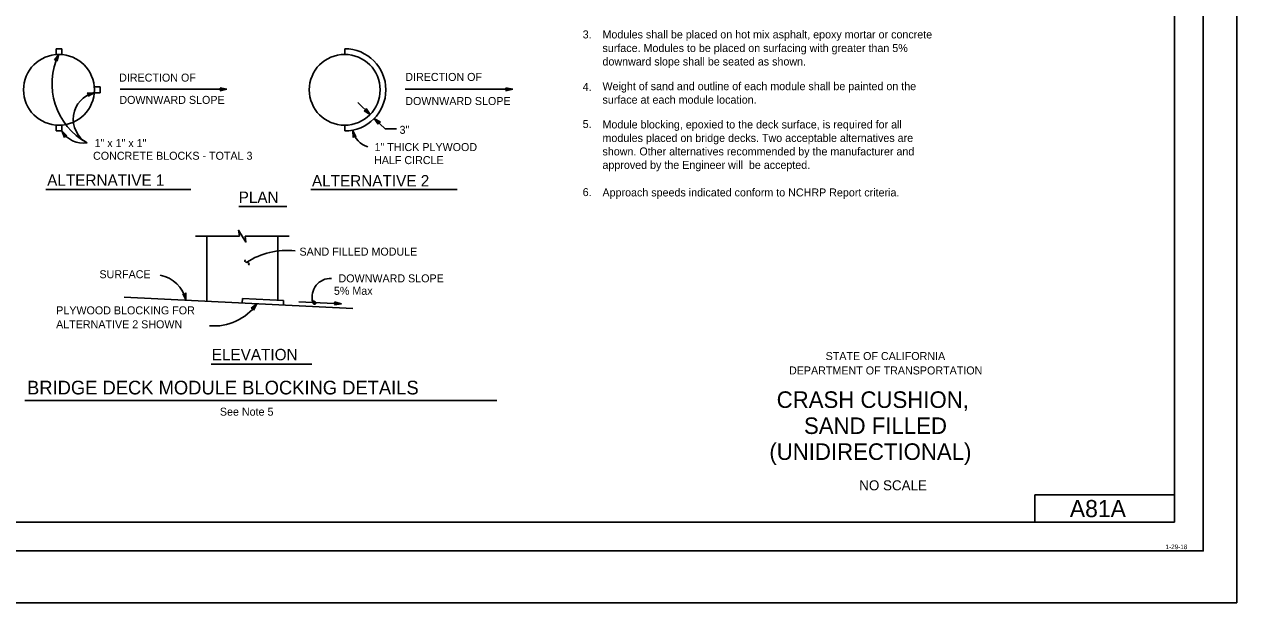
# Model space of a CAD drawing. Extents: x -894 to 866, y -476 to 714.
# Drawn here: x -194 to 866, y -476 to 30 of the extents above; entities that cross this region are included whole.
import ezdxf

# ---------------------------------------------------------------- set-up
doc = ezdxf.new("R2010")
doc.units = 0
for name, color, linetype in [('10 Sheet Format', 7, 'Continuous'), ('56 Stage 3 Anno', 7, 'Continuous'), ('57 Undefined', 7, 'Continuous'), ('60 Nongeo Data', 7, 'Continuous')]:
    doc.layers.add(name, color=color, linetype=linetype)

msp = doc.modelspace()

# ---------------------------------------------------------------- linework, layer by layer
at = {"layer": '10 Sheet Format'}
for p, q in [((811.5, -406), (811.5, 644)), ((689.5, -406), (689.5, -382)), ((689.5, -382), (811.5, -382)), ((-438.7, -406), (199.1, -406)), ((198.8, -406), (811.5, -406)), ((836.6, -431), (836.6, -431))]:
    msp.add_line(p, q, dxfattribs=at)
for points in [[(-894, 713.6), (866, 713.6), (866, -476.4), (-894, -476.4)], [(-863.4, 669), (836.6, 669), (836.6, -431), (-863.4, -431)], [(-863.4, 669), (836.6, 669), (836.6, -431), (-863.4, -431)]]:
    msp.add_lwpolyline(points, close=True, dxfattribs=at)
at = {"layer": '56 Stage 3 Anno'}
for p, q in [((-167.7, -1.3), (-163.8, 3.5)), ((-167.2, -1.3), (-164.4, 2.2)), ((-166.8, -1.2), (-165, 1)), ((-165, 1), (-165.7, -1.8)), ((-164.4, 2.2), (-165.5, -2.1)), ((-163.8, 3.5), (-165.3, -2.5)), ((-163.8, 3.5), (-163.8, 3.5)), ((-166.1, -1.2), (-167.7, -1.3)), ((-167.7, -1.3), (-167.7, -1.3)), ((-166.4, -1.2), (-165.6, -0.2)), ((-165.3, -2.5), (-166.1, -1.2)), ((-165.6, -0.2), (-165.9, -1.5)), ((-165.3, -2.5), (-165.3, -2.5)), ((-139.1, -30.4), (-132.9, -30)), ((-137.9, -31.4), (-139.1, -30.4)), ((-139.1, -30.4), (-139.1, -30.4)), ((-138.8, -30.7), (-134.3, -30.4)), ((-138.5, -30.9), (-135.6, -30.8)), ((-132.9, -30), (-138.4, -32.9)), ((-138.4, -32.9), (-137.9, -31.4)), ((-134.3, -30.4), (-138.2, -32.5)), ((-138.2, -31.2), (-136.9, -31.1)), ((-135.6, -30.8), (-138.1, -32.1)), ((-136.9, -31.1), (-138, -31.7)), ((-132.9, -30), (-132.9, -30)), ((-110.2, -27), (-16.9, -27)), ((-22.1, -27), (-22.9, -25.7)), ((-22.9, -25.7), (-22.9, -25.7)), ((-22.9, -25.7), (-16.9, -27)), ((-16.9, -27), (-22.9, -28.4)), ((-22.9, -28.4), (-22.1, -27)), ((-22.9, -28.4), (-22.9, -28.4)), ((-22.7, -26), (-18.3, -27)), ((-18.3, -27), (-22.7, -28)), ((-19.6, -27), (-22.5, -27.7)), ((-22.4, -26.4), (-19.6, -27)), ((-22.3, -26.8), (-21, -27)), ((-21, -27), (-22.2, -27.3)), ((-16.9, -27), (-16.9, -27)), ((138.8, -27), (232.9, -27)), ((227.7, -27), (226.9, -25.7)), ((226.9, -25.7), (226.9, -25.7)), ((226.9, -25.7), (232.9, -27)), ((232.9, -27), (226.9, -28.4)), ((226.9, -28.4), (227.7, -27)), ((226.9, -28.4), (226.9, -28.4)), ((227.1, -26), (231.5, -27)), ((231.5, -27), (227.1, -28)), ((227.3, -26.4), (230.1, -27)), ((230.1, -27), (227.3, -27.7)), ((227.5, -26.8), (228.7, -27)), ((228.7, -27), (227.5, -27.3)), ((232.9, -27), (232.9, -27)), ((-138.4, -32.9), (-138.4, -32.9)), ((108.3, -49), (97.5, -38.7)), ((103.1, -45.8), (104.6, -45.4)), ((108.3, -49), (103.1, -45.8)), ((103.1, -45.8), (103.1, -45.8)), ((107.3, -48.1), (103.5, -45.7)), ((106.3, -47.1), (103.9, -45.6)), ((105.3, -46.1), (104.3, -45.5)), ((104.6, -45.4), (104.9, -43.9)), ((104.6, -45.1), (105.3, -46.1)), ((104.8, -44.3), (107.3, -48.1)), ((104.8, -44.7), (106.3, -47.1)), ((104.9, -43.9), (104.9, -43.9)), ((104.9, -43.9), (108.3, -49)), ((108.3, -49), (108.3, -49)), ((121.5, -61.7), (111.9, -52.5)), ((115.3, -57.6), (111.9, -52.5)), ((111.9, -52.5), (111.9, -52.5)), ((111.9, -52.5), (117.2, -55.7)), ((-159, -69.2), (-161.3, -63.5)), ((-161.3, -63.5), (-161.3, -63.5)), ((-161.3, -63.5), (-156.8, -67.7)), ((93.3, -69.2), (93, -63.1)), ((93, -63.1), (93, -63.1)), ((93, -63.1), (95.9, -68.5)), ((115.4, -57.2), (112.9, -53.4)), ((112.9, -53.5), (116.7, -55.8)), ((115.5, -56.8), (113.9, -54.4)), ((113.9, -54.4), (116.4, -55.9)), ((115.6, -56.4), (114.9, -55.4)), ((114.9, -55.4), (116, -56)), ((115.7, -56.1), (115.3, -57.6)), ((115.3, -57.6), (115.3, -57.6)), ((117.2, -55.7), (115.7, -56.1)), ((117.2, -55.7), (117.2, -55.7)), ((121.5, -61.7), (131.4, -61.7)), ((-158.9, -68.8), (-160.6, -64.7)), ((-160.5, -64.7), (-157.3, -67.7)), ((-158.7, -68.4), (-159.8, -65.8)), ((-159.8, -65.8), (-157.6, -67.8)), ((-158.5, -68.1), (-159, -66.9)), ((-159, -66.9), (-158.1, -67.8)), ((-158.4, -67.8), (-159, -69.2)), ((-159, -69.2), (-159, -69.2)), ((-156.8, -67.7), (-158.4, -67.8)), ((-156.8, -67.7), (-156.8, -67.7)), ((94.4, -68.1), (93.3, -69.2)), ((93.3, -69.2), (93.3, -69.2)), ((93.6, -68.9), (93.4, -64.4)), ((93.4, -64.4), (95.5, -68.4)), ((93.9, -68.6), (93.7, -65.8)), ((93.7, -65.8), (95.1, -68.3)), ((94.2, -68.3), (94.1, -67.1)), ((94.1, -67.1), (94.7, -68.2)), ((95.9, -68.5), (94.4, -68.1)), ((95.9, -68.5), (95.9, -68.5)), ((-52.8, -211.4), (-55.4, -205.9)), ((-55.4, -205.9), (-55.4, -205.9)), ((-55.4, -205.9), (-54, -206.4)), ((-53.1, -210.1), (-55, -206)), ((-53.4, -208.7), (-54.7, -206.1)), ((-53.7, -207.4), (-54.3, -206.3)), ((-54, -206.4), (-52.8, -205.3)), ((-53.7, -206.1), (-53.7, -207.4)), ((-53.4, -205.9), (-53.4, -208.7)), ((-53.1, -205.6), (-53.1, -210.1)), ((-52.8, -205.3), (-52.8, -205.3)), ((-52.8, -205.3), (-52.8, -211.4)), ((-52.8, -211.4), (-52.8, -211.4)), ((4.3, -218.6), (9.2, -214.9)), ((5.8, -218.9), (4.3, -218.6)), ((4.3, -218.6), (4.3, -218.6)), ((4.7, -218.7), (8.3, -216)), ((5.1, -218.7), (7.4, -217)), ((5.5, -218.8), (6.5, -218.1)), ((6.3, -220.3), (5.8, -218.9)), ((6.5, -218.1), (5.9, -219.2)), ((7.4, -217), (6, -219.6)), ((8.3, -216), (6.2, -219.9)), ((9.2, -214.9), (6.3, -220.3)), ((6.3, -220.3), (6.3, -220.3)), ((9.2, -214.9), (9.2, -214.9)), ((46, -212.9), (83.1, -214.7)), ((77.1, -215.7), (77.9, -214.5)), ((83.1, -214.7), (77.1, -215.7)), ((77.1, -215.7), (77.1, -215.7)), ((77.9, -214.5), (77.2, -213.1)), ((77.2, -213.1), (77.2, -213.1)), ((77.2, -213.1), (83.1, -214.7)), ((81.7, -214.6), (77.3, -215.4)), ((77.4, -213.4), (81.8, -214.6)), ((80.4, -214.6), (77.5, -215.1)), ((77.6, -213.8), (80.4, -214.6)), ((77.8, -214.2), (79, -214.5)), ((79, -214.5), (77.8, -214.7)), ((83.1, -214.7), (83.1, -214.7))]:
    msp.add_line(p, q, dxfattribs=at)
for centre, radius, start, end in [((-110.6, -22.2), 59.2, 154.2667, 241.0476), ((-127.4, -53.2), 23.9, 103.5209, 240.2969), ((-142.2, -51.6), 22.6, 211.8976, 277.6158), ((112.1, -58.8), 19.6, 192.7009, 252.4603), ((35.3, -231.6), 63.6, 83.4164, 123.416), ((-80.7, -217.8), 28.6, 12.8177, 79.1925), ((73.7, -208.7), 16.2, 87.3149, 195.4573), ((-28.4, -187.9), 46.3, 265.2404, 324.2426)]:
    msp.add_arc(centre, radius, start, end, dxfattribs=at)
for points in [[(-0.6, -176.2), (-1.4, -177.1), (-1.1, -177.8), (0.2, -178.4), (1.5, -178.7), (2.4, -179.8), (1.8, -181)], [(58, -213), (58.5, -214.1), (59.1, -215), (60.3, -215), (60.7, -213.6), (59.6, -212.7), (58.3, -212.1), (56.9, -211.3)]]:
    msp.add_spline(points, degree=3, dxfattribs=at)
at = {"layer": '57 Undefined'}
for p, q in [((-175.4, -114.6), (-48.5, -114.6)), ((56.4, -114.6), (184.3, -114.6)), ((-6.6, -129.5), (35.4, -129.5)), ((-30.7, -267.6), (57.4, -267.6)), ((-193.7, -299.4), (219, -299.4))]:
    msp.add_line(p, q, dxfattribs=at)
at = {"layer": '60 Nongeo Data'}
for p, q in [((-166.3, 8.5), (-161.3, 8.5)), ((-166.3, 8.5), (-166.3, 3.4)), ((-161.3, 8.5), (-161.3, 3.4)), ((86, 8.5), (86, 3.5)), ((-132.9, -25), (-127.8, -25)), ((-132.9, -30), (-127.8, -30)), ((-127.8, -25), (-127.8, -30)), ((-166.3, -58.4), (-166.3, -63.5)), ((-166.3, -63.5), (-161.3, -63.5)), ((-161.3, -58.4), (-161.3, -63.5)), ((86, -63.5), (86, -58.5)), ((-44.4, -155.6), (-13.1, -155.6)), ((-34.4, -155.5), (-34.4, -212.5)), ((-6, -155.6), (-13.1, -155.6)), ((6.1, -155.6), (-0.9, -155.6)), ((6.1, -155.6), (37.6, -155.6)), ((27.6, -155.5), (27.6, -211.6)), ((-106.8, -208.9), (93.2, -218.9)), ((-3.4, -210.1), (-3.6, -214)), ((-3.4, -210.1), (32.6, -211.9)), ((32.6, -211.9), (32.4, -215.8))]:
    msp.add_line(p, q, dxfattribs=at)
msp.add_lwpolyline([(-6, -155.6), (-6.7, -150.4), (-0.3, -160.7), (-0.9, -155.6)], dxfattribs=at)
for centre in [(-163.8, -27.5), (86, -27.5)]:
    msp.add_circle(centre, 31, dxfattribs=at)
msp.add_arc((86, -27.5), 36, 270, 90, dxfattribs=at)

# ---------------------------------------------------------------- texts
at = {"layer": '10 Sheet Format'}
for s, height, p in [('STATE OF CALIFORNIA', 7, (506.5, -264)), ('DEPARTMENT OF TRANSPORTATION', 7, (474.5, -276.6)), ('CRASH CUSHION,', 14.5, (463.7, -305.9)), ('SAND FILLED', 14.5, (487.6, -328.7)), ('(UNIDIRECTIONAL)', 14.5, (457.3, -351.4)), ('NO SCALE', 8.75, (535.9, -378)), ('A81A', 15, (720, -401.5)), ('1-29-18', 4, (803.7, -429.5))]:
    msp.add_text(s, height=height, dxfattribs=at).set_placement(p)
at = {"layer": '57 Undefined'}
for s, height, p in [('3.', 7, (294.1, 17.5)), ('Modules shall be placed on hot mix asphalt, epoxy mortar or concrete', 7, (311.4, 17.5)), ('surface. Modules to be placed on surfacing with greater than 5%', 7, (311.4, 5.6)), ('downward slope shall be seated as shown.', 7, (311.4, -6.2)), ('DIRECTION OF ', 7, (-111.2, -20.3)), ('DIRECTION OF ', 7, (139, -19.7)), ('Weight of sand and outline of each module shall be painted on the', 7, (311.4, -27.8)), ('4.', 7, (294.1, -28.4)), ('DOWNWARD SLOPE', 7, (-111, -39.8)), ('DOWNWARD SLOPE', 7, (139, -40.8)), ('surface at each module location.', 7, (311.4, -39.6)), ('3" ', 7, (134, -66)), ('5.', 7, (294.1, -60.9)), ('Module blocking, epoxied to the deck surface, is required for all', 7, (311.4, -61.3)), ('1" x 1" x 1"', 7, (-132.7, -77.6)), ('1" THICK PLYWOOD', 7, (112.1, -81.1)), ('modules placed on bridge decks. Two acceptable alternatives are', 7, (311.4, -73.1)), ('CONCRETE BLOCKS - TOTAL 3', 7, (-134, -88.7)), ('shown. Other alternatives recommended by the manufacturer and', 7, (311.4, -84.9)), ('HALF CIRCLE', 7, (111.7, -92.5)), ('approved by the Engineer will  be accepted.', 7, (311.4, -96.7)), ('ALTERNATIVE 1', 10, (-174.1, -111.5)), ('ALTERNATIVE 2', 10, (57.4, -112.1)), ('PLAN', 10, (-6.7, -126.5)), ('6.', 7, (294.1, -120.5)), ('Approach speeds indicated conform to NCHRP Report criteria.', 7, (311.4, -120.8)), ('SAND FILLED MODULE', 7, (46.5, -172.6)), ('SURFACE', 7, (-128.4, -192.4)), ('DOWNWARD SLOPE', 7, (80.6, -196)), (' 5% Max', 7, (74, -206.9)), ('PLYWOOD BLOCKING FOR ', 7, (-166.2, -224)), ('ALTERNATIVE 2 SHOWN', 7, (-166.3, -236.2)), ('ELEVATION', 10, (-30.2, -264.2)), ('BRIDGE DECK MODULE BLOCKING DETAILS', 12, (-191.7, -294.1)), ('See Note 5', 7, (-23.1, -312.7))]:
    msp.add_text(s, height=height, dxfattribs=at).set_placement(p)

doc.saveas('drawing.dxf')
